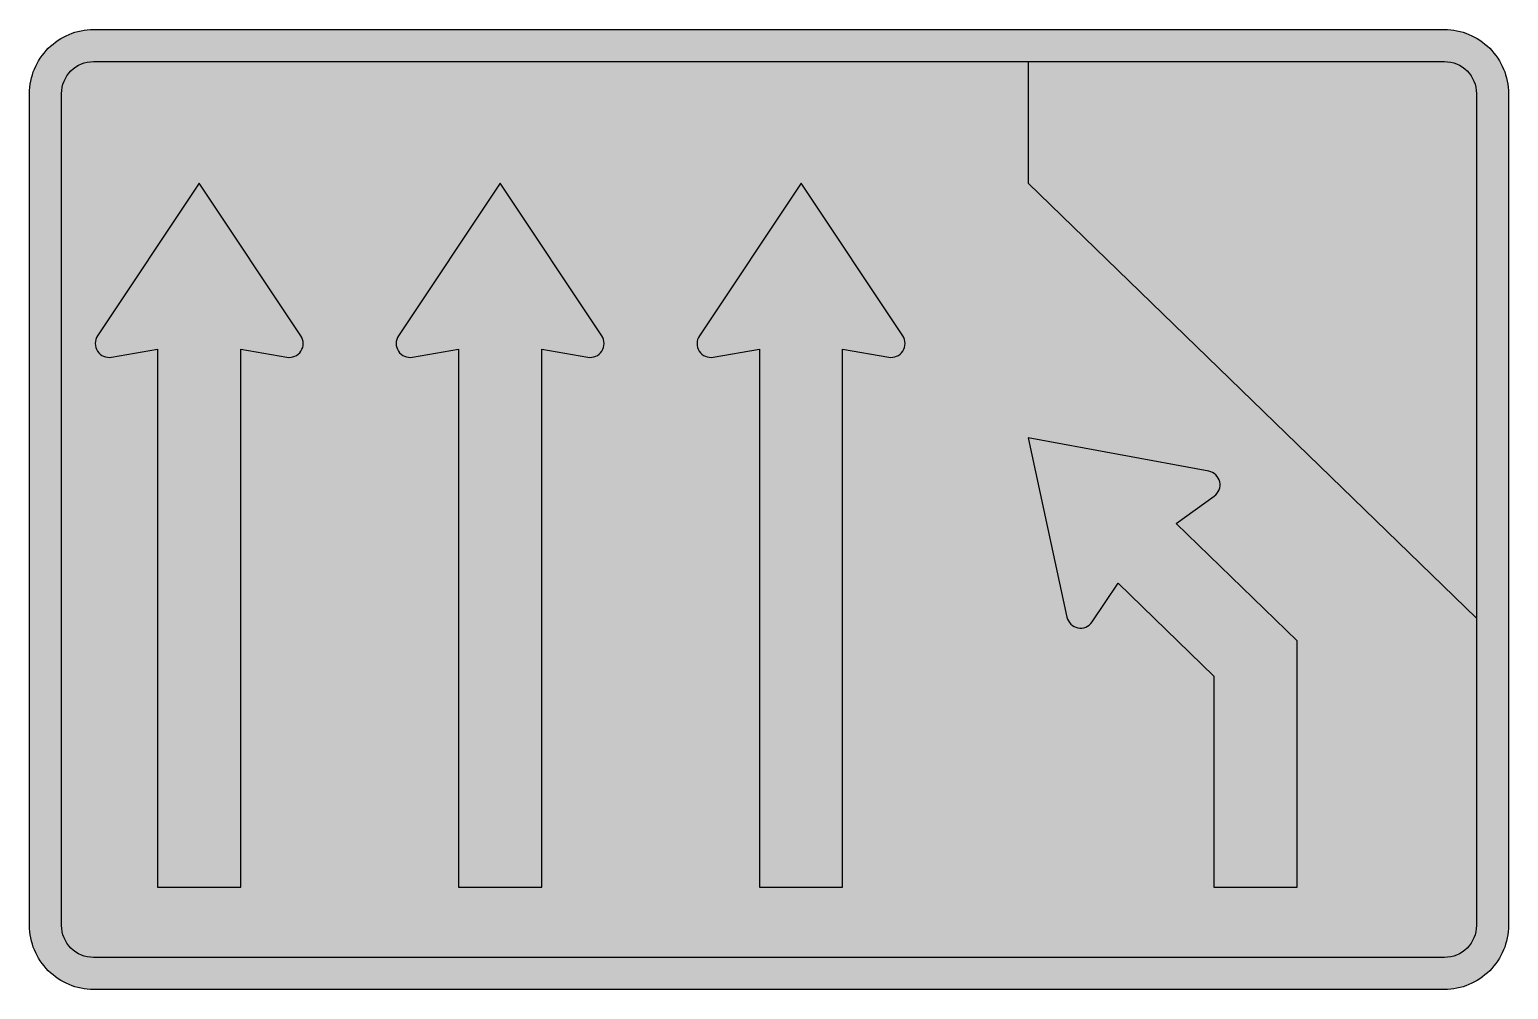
# Model space of a CAD drawing. Header units: millimetres. Extents: x -578 to 578, y -375 to 375.
import ezdxf

# ---------------------------------------------------------------- set-up
doc = ezdxf.new("R2010")
doc.units = ezdxf.units.MM
doc.header["$LTSCALE"] = 10
doc.header["$MEASUREMENT"] = 0
doc.layers.get('0').update_dxf_attribs({"linetype": 'CONTINUOUS'})

msp = doc.modelspace()

# ---------------------------------------------------------------- hatches: boundary and pattern name
h = msp.add_hatch(color=7)
h.dxf.hatch_style = 1
h.paths.add_polyline_path([(527.5, 375), (-527.5, 375, 0.414214), (-577.5, 325), (-577.5, -325, 0.414214), (-527.5, -375), (527.5, -375, 0.414214), (577.5, -325), (577.5, 325, 0.414214)])
h.paths.add_polyline_path([(527.5, 350, -0.414214), (552.5, 325), (552.5, -325, -0.414214), (527.5, -350), (-527.5, -350, -0.414214), (-552.5, -325), (-552.5, 325, -0.414214), (-527.5, 350)], flags=16)
h.paths.add_polyline_path([(-412.5, -295), (-412.5, 125.4), (-376.5, 119, 0.659753), (-365.6, 135.7), (-445, 255), (-524.4, 135.7, 0.659753), (-513.5, 119), (-477.5, 125.4), (-477.5, -295)], flags=0)
h.paths.add_polyline_path([(-177.5, -295), (-177.5, 125.4), (-141.5, 119, 0.659753), (-130.6, 135.7), (-210, 255), (-289.4, 135.7, 0.659753), (-278.5, 119), (-242.5, 125.4), (-242.5, -295)], flags=0)
h.paths.add_polyline_path([(57.5, -295), (57.5, 125.4), (93.5, 119, 0.659753), (104.4, 135.7), (25, 255), (-54.4, 135.7, 0.659753), (-43.5, 119), (-7.5, 125.4), (-7.5, -295)], flags=0)
h.paths.add_polyline_path([(202.5, 56), (343.4, 29.9, -0.659753), (347.8, 10.5), (318.1, -11), (412.5, -102.7), (412.5, -295), (347.5, -295), (347.5, -130.1), (272.8, -57.6), (252.3, -87.9, -0.659753), (232.7, -84.1)], flags=0)
h = msp.add_hatch(color=255)
h.dxf.hatch_style = 1
h.paths.add_polyline_path([(202.5, 350), (-527.5, 350, 0.414214), (-552.5, 325), (-552.5, -325, 0.414214), (-527.5, -350), (527.5, -350, 0.414214), (552.5, -325), (552.5, -85), (202.5, 255)])
h.paths.add_polyline_path([(-177.5, -295), (-177.5, 125.4), (-141.5, 119, 0.659753), (-130.6, 135.7), (-210, 255), (-289.4, 135.7, 0.659753), (-278.5, 119), (-242.5, 125.4), (-242.5, -295)], flags=16)
h.paths.add_polyline_path([(-412.5, -295), (-412.5, 125.4), (-376.5, 119, 0.659753), (-365.6, 135.7), (-445, 255), (-524.4, 135.7, 0.659753), (-513.5, 119), (-477.5, 125.4), (-477.5, -295)], flags=16)
h.paths.add_polyline_path([(57.5, -295), (57.5, 125.4), (93.5, 119, 0.659753), (104.4, 135.7), (25, 255), (-54.4, 135.7, 0.659753), (-43.5, 119), (-7.5, 125.4), (-7.5, -295)], flags=16)
h.paths.add_polyline_path([(202.5, 56), (343.4, 29.9, -0.659753), (347.8, 10.5), (318.1, -11), (412.5, -102.7), (412.5, -295), (347.5, -295), (347.5, -130.1), (272.8, -57.6), (252.3, -87.9, -0.659753), (232.7, -84.1)], flags=16)
h = msp.add_hatch(color=32)
h.dxf.hatch_style = 1
h.paths.add_polyline_path([(202.5, 255), (202.5, 350), (527.5, 350, -0.414214), (552.5, 325), (552.5, -85)])
h = msp.add_hatch(color=7)
h.dxf.hatch_style = 1
edge = h.paths.add_edge_path()
edge.add_line((-445, 255), (-524.4, 135.7))
edge.add_arc((-515.4, 129.7), 10.8, 506.3402, 640)
edge.add_line((-513.5, 119), (-477.5, 125.4))
edge.add_line((-477.5, 125.4), (-477.5, -295))
edge.add_line((-477.5, -295), (-412.5, -295))
edge.add_line((-412.5, -295), (-412.5, 125.4))
edge.add_line((-412.5, 125.4), (-376.5, 119))
edge.add_arc((-374.6, 129.7), 10.8, 260, 393.6598)
edge.add_line((-365.6, 135.7), (-445, 255))
h = msp.add_hatch(color=7)
h.dxf.hatch_style = 1
edge = h.paths.add_edge_path()
edge.add_line((-210, 255), (-289.4, 135.7))
edge.add_arc((-280.4, 129.7), 10.8, 506.3402, 640)
edge.add_line((-278.5, 119), (-242.5, 125.4))
edge.add_line((-242.5, 125.4), (-242.5, -295))
edge.add_line((-242.5, -295), (-177.5, -295))
edge.add_line((-177.5, -295), (-177.5, 125.4))
edge.add_line((-177.5, 125.4), (-141.5, 119))
edge.add_arc((-139.6, 129.7), 10.8, 260, 393.6598)
edge.add_line((-130.6, 135.7), (-210, 255))
h = msp.add_hatch(color=7)
h.dxf.hatch_style = 1
edge = h.paths.add_edge_path()
edge.add_line((25, 255), (-54.4, 135.7))
edge.add_arc((-45.4, 129.7), 10.8, 506.3402, 640)
edge.add_line((-43.5, 119), (-7.5, 125.4))
edge.add_line((-7.5, 125.4), (-7.5, -295))
edge.add_line((-7.5, -295), (57.5, -295))
edge.add_line((57.5, -295), (57.5, 125.4))
edge.add_line((57.5, 125.4), (93.5, 119))
edge.add_arc((95.4, 129.7), 10.8, 260, 393.6598)
edge.add_line((104.4, 135.7), (25, 255))
h = msp.add_hatch(color=7)
h.dxf.hatch_style = 1
edge = h.paths.add_edge_path()
edge.add_arc((341.4, 19.2), 10.8, 305.8303, 439.4901)
edge.add_line((343.4, 29.9), (202.5, 56))
edge.add_line((202.5, 56), (232.7, -84.1))
edge.add_arc((243.3, -81.8), 10.8, 192.1705, 325.8303)
edge.add_line((252.3, -87.9), (272.8, -57.6))
edge.add_line((272.8, -57.6), (347.5, -130.1))
edge.add_line((347.5, -130.1), (347.5, -295))
edge.add_line((347.5, -295), (412.5, -295))
edge.add_line((412.5, -295), (412.5, -102.7))
edge.add_line((412.5, -102.7), (318.1, -11))
edge.add_line((318.1, -11), (347.8, 10.5))

# ---------------------------------------------------------------- linework, layer by layer
at = {"color": 32}
for p, q in [((202.5, 350), (202.5, 255)), ((202.5, 255), (552.5, -85))]:
    msp.add_line(p, q, dxfattribs=at)
at = {"color": 7}
for p, q in [((-477.5, -295), (-412.5, -295)), ((-242.5, -295), (-177.5, -295)), ((-7.5, -295), (57.5, -295))]:
    msp.add_line(p, q, dxfattribs=at)
for points in [[(527.5, -375), (-527.5, -375, -0.414214), (-577.5, -325), (-577.5, 325, -0.414214), (-527.5, 375), (527.5, 375, -0.414214), (577.5, 325), (577.5, -325, -0.414214)], [(-445, 255), (-524.4, 135.7, 0.659753), (-513.5, 119), (-477.5, 125.4), (-477.5, -295), (-412.5, -295), (-412.5, 125.4), (-376.5, 119, 0.659753), (-365.6, 135.7)], [(-210, 255), (-289.4, 135.7, 0.659753), (-278.5, 119), (-242.5, 125.4), (-242.5, -295), (-177.5, -295), (-177.5, 125.4), (-141.5, 119, 0.659753), (-130.6, 135.7)], [(25, 255), (-54.4, 135.7, 0.659753), (-43.5, 119), (-7.5, 125.4), (-7.5, -295), (57.5, -295), (57.5, 125.4), (93.5, 119, 0.659753), (104.4, 135.7)]]:
    msp.add_lwpolyline(points, format="xyb", close=True, dxfattribs=at)
msp.add_lwpolyline([(527.5, -350), (-527.5, -350, -0.414214), (-552.5, -325), (-552.5, 325, -0.414214), (-527.5, 350), (527.5, 350, -0.414214), (552.5, 325), (552.5, -325, -0.414214)], format="xyb", close=True)
at = {"color": 7, "flags": 128}
msp.add_lwpolyline([(347.8, 10.5, 0.659753), (343.4, 29.9), (202.5, 56), (232.7, -84.1, 0.659753), (252.3, -87.9), (272.8, -57.6), (347.5, -130.1), (347.5, -295), (412.5, -295), (412.5, -102.7), (318.1, -11)], format="xyb", close=True, dxfattribs=at)

doc.saveas('drawing.dxf')
